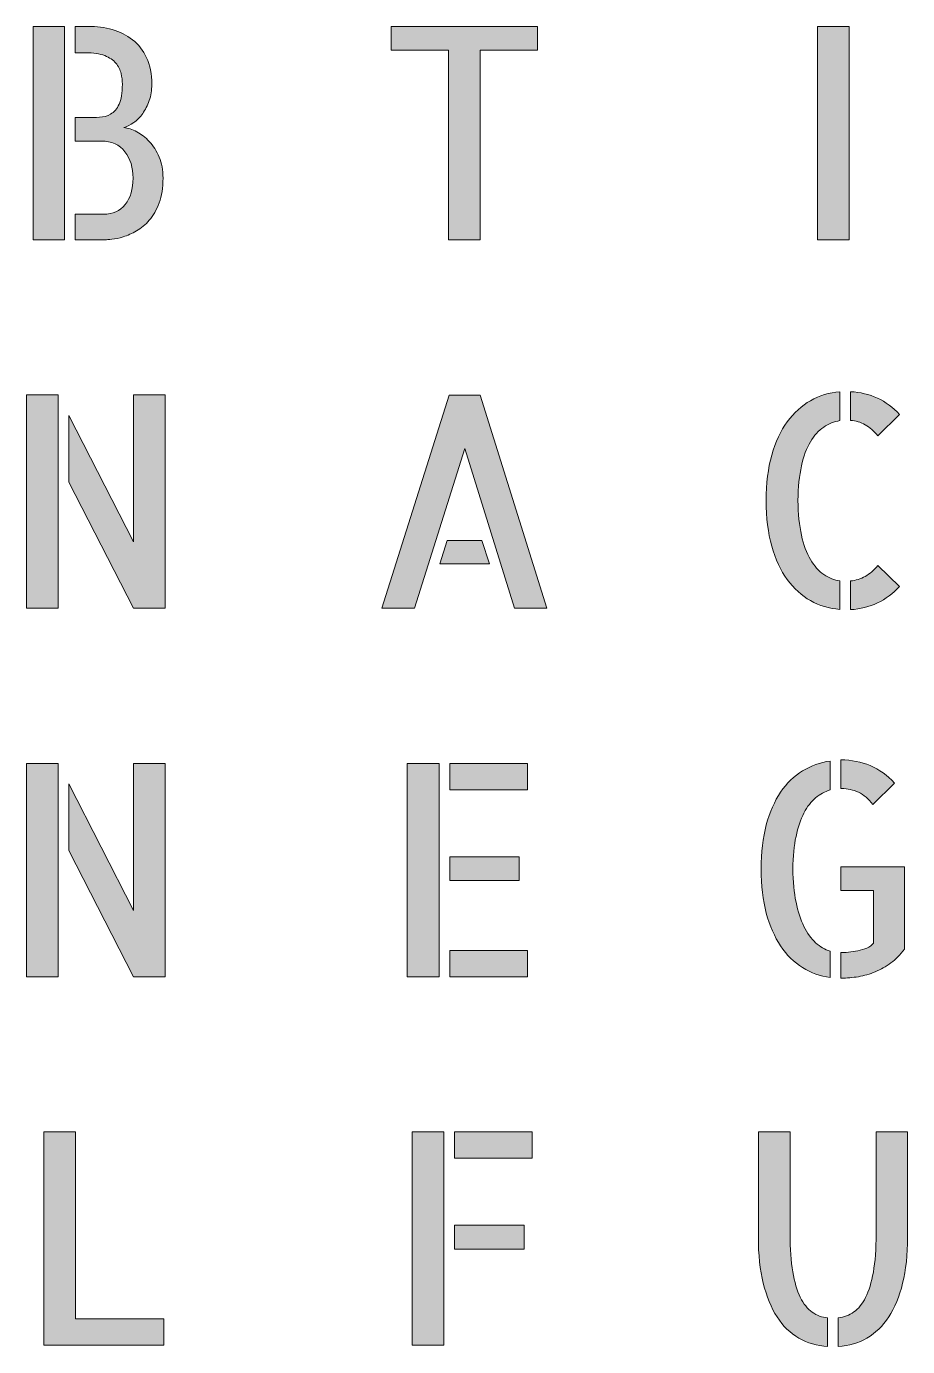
# Model space of a CAD drawing. Header units: millimetres. Extents: x 5 to 145, y -147 to -4.
# Drawn here: x 71.9 to 111.7, y -146.8 to -87.1 of the extents above; entities that cross this region are included whole.
import ezdxf

# ---------------------------------------------------------------- set-up
doc = ezdxf.new("R2010")
doc.units = ezdxf.units.MM
doc.header["$MEASUREMENT"] = 0
doc.layers.add('NL', color=7, linetype='Continuous', lineweight=0)

# ---------------------------------------------------------------- blocks, each defined once
blk = doc.blocks.new('Block_49')
at = {"layer": 'NL', "true_color": 0x1d1d1b, "transparency": 33554687}
h = blk.add_hatch(color=250, dxfattribs=at)
h.dxf.hatch_style = 2
edge = h.paths.add_edge_path()
edge.add_spline(control_points=[(76.278, -91.673), (76.458, -91.699), (76.65, -91.764), (76.855, -91.869), (77.059, -91.974), (77.249, -92.122), (77.425, -92.314), (77.602, -92.506), (77.749, -92.74), (77.867, -93.014), (77.985, -93.289), (78.044, -93.606), (78.044, -93.964), (78.044, -94.4), (77.985, -94.775), (77.867, -95.089), (77.749, -95.404), (77.602, -95.663), (77.425, -95.868), (77.249, -96.073), (77.056, -96.235), (76.849, -96.353), (76.641, -96.471), (76.44, -96.56), (76.248, -96.621), (76.056, -96.682), (75.885, -96.719), (75.736, -96.732), (75.587, -96.746), (75.489, -96.752), (75.441, -96.752), (75.441, -96.752), (74.076, -96.752), (74.076, -96.752), (74.076, -96.752), (74.076, -95.6), (74.076, -95.6), (74.076, -95.6), (75.359, -95.6), (75.359, -95.6), (75.775, -95.6), (76.101, -95.452), (76.336, -95.155), (76.572, -94.858), (76.69, -94.461), (76.69, -93.964), (76.69, -93.492), (76.568, -93.095), (76.325, -92.772), (76.081, -92.449), (75.724, -92.288), (75.253, -92.288), (75.253, -92.288), (74.076, -92.288), (74.076, -92.288), (74.076, -92.288), (74.076, -91.228), (74.076, -91.228), (74.076, -91.228), (74.641, -91.228), (74.641, -91.228), (74.813, -91.228), (74.99, -91.223), (75.171, -91.214), (75.351, -91.206), (75.52, -91.158), (75.677, -91.07), (75.834, -90.983), (75.962, -90.835), (76.06, -90.625), (76.158, -90.416), (76.207, -90.115), (76.207, -89.722), (76.207, -89.565), (76.187, -89.401), (76.148, -89.231), (76.109, -89.061), (76.03, -88.906), (75.913, -88.766), (75.795, -88.627), (75.626, -88.513), (75.406, -88.426), (75.186, -88.339), (74.896, -88.295), (74.535, -88.295), (74.535, -88.295), (74.076, -88.295), (74.076, -88.295), (74.076, -88.295), (74.076, -87.104), (74.076, -87.104), (74.076, -87.104), (74.676, -87.104), (74.676, -87.104), (75.045, -87.104), (75.402, -87.152), (75.748, -87.248), (76.093, -87.344), (76.399, -87.496), (76.666, -87.706), (76.933, -87.915), (77.145, -88.188), (77.302, -88.524), (77.459, -88.86), (77.537, -89.259), (77.537, -89.722), (77.537, -89.992), (77.498, -90.239), (77.42, -90.462), (77.341, -90.684), (77.243, -90.879), (77.125, -91.044), (77.008, -91.21), (76.872, -91.347), (76.719, -91.457), (76.566, -91.566), (76.419, -91.638), (76.278, -91.673)], knot_values=[0, 0, 0, 0, 1, 1, 1, 2, 2, 2, 3, 3, 3, 4, 4, 4, 5, 5, 5, 6, 6, 6, 7, 7, 7, 8, 8, 8, 9, 9, 9, 10, 10, 10, 11, 11, 11, 12, 12, 12, 13, 13, 13, 14, 14, 14, 15, 15, 15, 16, 16, 16, 17, 17, 17, 18, 18, 18, 19, 19, 19, 20, 20, 20, 21, 21, 21, 22, 22, 22, 23, 23, 23, 24, 24, 24, 25, 25, 25, 26, 26, 26, 27, 27, 27, 28, 28, 28, 29, 29, 29, 30, 30, 30, 31, 31, 31, 32, 32, 32, 33, 33, 33, 34, 34, 34, 35, 35, 35, 36, 36, 36, 37, 37, 37, 38, 38, 38, 39, 39, 39, 39], degree=3, periodic=0)
edge = h.paths.add_edge_path()
edge.add_spline(control_points=[(72.18, -87.104), (72.18, -87.104), (73.593, -87.104), (73.593, -87.104), (73.593, -87.104), (73.593, -96.752), (73.593, -96.752), (73.593, -96.752), (72.18, -96.752), (72.18, -96.752), (72.18, -96.752), (72.18, -87.104), (72.18, -87.104)], knot_values=[0, 0, 0, 0, 1, 1, 1, 2, 2, 2, 3, 3, 3, 4, 4, 4, 4], degree=3, periodic=0)
at = {"layer": 'NL'}
for points, knots in [([(72.18, -87.104), (72.18, -87.104), (73.593, -87.104), (73.593, -87.104), (73.593, -87.104), (73.593, -96.752), (73.593, -96.752), (73.593, -96.752), (72.18, -96.752), (72.18, -96.752), (72.18, -96.752), (72.18, -87.104), (72.18, -87.104)], [0, 0, 0, 0, 1, 1, 1, 2, 2, 2, 3, 3, 3, 4, 4, 4, 4]), ([(76.278, -91.673), (76.458, -91.699), (76.65, -91.764), (76.855, -91.869), (77.059, -91.974), (77.249, -92.122), (77.425, -92.314), (77.602, -92.506), (77.749, -92.74), (77.867, -93.014), (77.985, -93.289), (78.044, -93.606), (78.044, -93.964), (78.044, -94.4), (77.985, -94.775), (77.867, -95.089), (77.749, -95.404), (77.602, -95.663), (77.425, -95.868), (77.249, -96.073), (77.056, -96.235), (76.849, -96.353), (76.641, -96.471), (76.44, -96.56), (76.248, -96.621), (76.056, -96.682), (75.885, -96.719), (75.736, -96.732), (75.587, -96.746), (75.489, -96.752), (75.441, -96.752), (75.441, -96.752), (74.076, -96.752), (74.076, -96.752), (74.076, -96.752), (74.076, -95.6), (74.076, -95.6), (74.076, -95.6), (75.359, -95.6), (75.359, -95.6), (75.775, -95.6), (76.101, -95.452), (76.336, -95.155), (76.572, -94.858), (76.69, -94.461), (76.69, -93.964), (76.69, -93.492), (76.568, -93.095), (76.325, -92.772), (76.081, -92.449), (75.724, -92.288), (75.253, -92.288), (75.253, -92.288), (74.076, -92.288), (74.076, -92.288), (74.076, -92.288), (74.076, -91.228), (74.076, -91.228), (74.076, -91.228), (74.641, -91.228), (74.641, -91.228), (74.813, -91.228), (74.99, -91.223), (75.171, -91.214), (75.351, -91.206), (75.52, -91.158), (75.677, -91.07), (75.834, -90.983), (75.962, -90.835), (76.06, -90.625), (76.158, -90.416), (76.207, -90.115), (76.207, -89.722), (76.207, -89.565), (76.187, -89.401), (76.148, -89.231), (76.109, -89.061), (76.03, -88.906), (75.913, -88.766), (75.795, -88.627), (75.626, -88.513), (75.406, -88.426), (75.186, -88.339), (74.896, -88.295), (74.535, -88.295), (74.535, -88.295), (74.076, -88.295), (74.076, -88.295), (74.076, -88.295), (74.076, -87.104), (74.076, -87.104), (74.076, -87.104), (74.676, -87.104), (74.676, -87.104), (75.045, -87.104), (75.402, -87.152), (75.748, -87.248), (76.093, -87.344), (76.399, -87.496), (76.666, -87.706), (76.933, -87.915), (77.145, -88.188), (77.302, -88.524), (77.459, -88.86), (77.537, -89.259), (77.537, -89.722), (77.537, -89.992), (77.498, -90.239), (77.42, -90.462), (77.341, -90.684), (77.243, -90.879), (77.125, -91.044), (77.008, -91.21), (76.872, -91.347), (76.719, -91.457), (76.566, -91.566), (76.419, -91.638), (76.278, -91.673)], [0, 0, 0, 0, 1, 1, 1, 2, 2, 2, 3, 3, 3, 4, 4, 4, 5, 5, 5, 6, 6, 6, 7, 7, 7, 8, 8, 8, 9, 9, 9, 10, 10, 10, 11, 11, 11, 12, 12, 12, 13, 13, 13, 14, 14, 14, 15, 15, 15, 16, 16, 16, 17, 17, 17, 18, 18, 18, 19, 19, 19, 20, 20, 20, 21, 21, 21, 22, 22, 22, 23, 23, 23, 24, 24, 24, 25, 25, 25, 26, 26, 26, 27, 27, 27, 28, 28, 28, 29, 29, 29, 30, 30, 30, 31, 31, 31, 32, 32, 32, 33, 33, 33, 34, 34, 34, 35, 35, 35, 36, 36, 36, 37, 37, 37, 38, 38, 38, 39, 39, 39, 39])]:
    blk.add_open_spline(points, degree=3, knots=knots, dxfattribs=at)
blk = doc.blocks.new('Block_50')
at = {"layer": 'NL', "true_color": 0x1d1d1b, "transparency": 33554687}
h = blk.add_hatch(color=250, dxfattribs=at)
h.dxf.hatch_style = 2
edge = h.paths.add_edge_path()
edge.add_spline(control_points=[(94.97, -87.104), (94.97, -87.104), (94.97, -88.177), (94.97, -88.177), (94.97, -88.177), (92.379, -88.177), (92.379, -88.177), (92.379, -88.177), (92.379, -96.752), (92.379, -96.752), (92.379, -96.752), (90.954, -96.752), (90.954, -96.752), (90.954, -96.752), (90.954, -88.177), (90.954, -88.177), (90.954, -88.177), (88.364, -88.177), (88.364, -88.177), (88.364, -88.177), (88.364, -87.104), (88.364, -87.104), (88.364, -87.104), (94.97, -87.104), (94.97, -87.104)], knot_values=[0, 0, 0, 0, 1, 1, 1, 2, 2, 2, 3, 3, 3, 4, 4, 4, 5, 5, 5, 6, 6, 6, 7, 7, 7, 8, 8, 8, 8], degree=3, periodic=0)
at = {"layer": 'NL'}
blk.add_open_spline([(94.97, -87.104), (94.97, -87.104), (94.97, -88.177), (94.97, -88.177), (94.97, -88.177), (92.379, -88.177), (92.379, -88.177), (92.379, -88.177), (92.379, -96.752), (92.379, -96.752), (92.379, -96.752), (90.954, -96.752), (90.954, -96.752), (90.954, -96.752), (90.954, -88.177), (90.954, -88.177), (90.954, -88.177), (88.364, -88.177), (88.364, -88.177), (88.364, -88.177), (88.364, -87.104), (88.364, -87.104), (88.364, -87.104), (94.97, -87.104), (94.97, -87.104)], degree=3, knots=[0, 0, 0, 0, 1, 1, 1, 2, 2, 2, 3, 3, 3, 4, 4, 4, 5, 5, 5, 6, 6, 6, 7, 7, 7, 8, 8, 8, 8], dxfattribs=at)
blk = doc.blocks.new('Block_51')
at = {"layer": 'NL', "true_color": 0x1d1d1b, "transparency": 33554687}
h = blk.add_hatch(color=250, dxfattribs=at)
h.dxf.hatch_style = 2
edge = h.paths.add_edge_path()
edge.add_spline(control_points=[(109.063, -96.752), (109.063, -96.752), (107.627, -96.752), (107.627, -96.752), (107.627, -96.752), (107.627, -87.104), (107.627, -87.104), (107.627, -87.104), (109.063, -87.104), (109.063, -87.104), (109.063, -87.104), (109.063, -96.752), (109.063, -96.752)], knot_values=[0, 0, 0, 0, 1, 1, 1, 2, 2, 2, 3, 3, 3, 4, 4, 4, 4], degree=3, periodic=0)
at = {"layer": 'NL'}
blk.add_open_spline([(109.063, -96.752), (109.063, -96.752), (107.627, -96.752), (107.627, -96.752), (107.627, -96.752), (107.627, -87.104), (107.627, -87.104), (107.627, -87.104), (109.063, -87.104), (109.063, -87.104), (109.063, -87.104), (109.063, -96.752), (109.063, -96.752)], degree=3, knots=[0, 0, 0, 0, 1, 1, 1, 2, 2, 2, 3, 3, 3, 4, 4, 4, 4], dxfattribs=at)
blk = doc.blocks.new('Block_58')
at = {"layer": 'NL', "true_color": 0x1d1d1b, "transparency": 33554687}
h = blk.add_hatch(color=250, dxfattribs=at)
h.dxf.hatch_style = 2
edge = h.paths.add_edge_path()
edge.add_spline(control_points=[(76.707, -103.77), (76.707, -103.77), (78.144, -103.77), (78.144, -103.77), (78.144, -103.77), (78.144, -113.418), (78.144, -113.418), (78.144, -113.418), (76.707, -113.418), (76.707, -113.418), (76.707, -113.418), (73.787, -107.711), (73.787, -107.711), (73.787, -107.711), (73.787, -104.7), (73.787, -104.7), (73.787, -104.7), (76.707, -110.42), (76.707, -110.42), (76.707, -110.42), (76.707, -103.77), (76.707, -103.77)], knot_values=[0, 0, 0, 0, 1, 1, 1, 2, 2, 2, 3, 3, 3, 4, 4, 4, 5, 5, 5, 6, 6, 6, 7, 7, 7, 7], degree=3, periodic=0)
edge = h.paths.add_edge_path()
edge.add_spline(control_points=[(71.868, -113.418), (71.868, -113.418), (71.868, -103.77), (71.868, -103.77), (71.868, -103.77), (73.305, -103.77), (73.305, -103.77), (73.305, -103.77), (73.305, -113.418), (73.305, -113.418), (73.305, -113.418), (71.868, -113.418), (71.868, -113.418)], knot_values=[0, 0, 0, 0, 1, 1, 1, 2, 2, 2, 3, 3, 3, 4, 4, 4, 4], degree=3, periodic=0)
at = {"layer": 'NL'}
for points, knots in [([(71.868, -113.418), (71.868, -113.418), (71.868, -103.77), (71.868, -103.77), (71.868, -103.77), (73.305, -103.77), (73.305, -103.77), (73.305, -103.77), (73.305, -113.418), (73.305, -113.418), (73.305, -113.418), (71.868, -113.418), (71.868, -113.418)], [0, 0, 0, 0, 1, 1, 1, 2, 2, 2, 3, 3, 3, 4, 4, 4, 4]), ([(76.707, -103.77), (76.707, -103.77), (78.144, -103.77), (78.144, -103.77), (78.144, -103.77), (78.144, -113.418), (78.144, -113.418), (78.144, -113.418), (76.707, -113.418), (76.707, -113.418), (76.707, -113.418), (73.787, -107.711), (73.787, -107.711), (73.787, -107.711), (73.787, -104.7), (73.787, -104.7), (73.787, -104.7), (76.707, -110.42), (76.707, -110.42), (76.707, -110.42), (76.707, -103.77), (76.707, -103.77)], [0, 0, 0, 0, 1, 1, 1, 2, 2, 2, 3, 3, 3, 4, 4, 4, 5, 5, 5, 6, 6, 6, 7, 7, 7, 7])]:
    blk.add_open_spline(points, degree=3, knots=knots, dxfattribs=at)
blk = doc.blocks.new('Block_59')
at = {"layer": 'NL', "true_color": 0x1d1d1b, "transparency": 33554687}
h = blk.add_hatch(color=250, dxfattribs=at)
h.dxf.hatch_style = 2
edge = h.paths.add_edge_path()
edge.add_spline(control_points=[(92.462, -110.355), (92.462, -110.355), (92.803, -111.415), (92.803, -111.415), (92.803, -111.415), (90.554, -111.415), (90.554, -111.415), (90.554, -111.415), (90.884, -110.355), (90.884, -110.355), (90.884, -110.355), (92.462, -110.355), (92.462, -110.355)], knot_values=[0, 0, 0, 0, 1, 1, 1, 2, 2, 2, 3, 3, 3, 4, 4, 4, 4], degree=3, periodic=0)
edge = h.paths.add_edge_path()
edge.add_spline(control_points=[(95.393, -113.418), (95.393, -113.418), (93.933, -113.418), (93.933, -113.418), (93.933, -113.418), (91.684, -106.192), (91.684, -106.192), (91.684, -106.192), (89.412, -113.418), (89.412, -113.418), (89.412, -113.418), (87.94, -113.418), (87.94, -113.418), (87.94, -113.418), (90.978, -103.783), (90.978, -103.783), (90.978, -103.783), (92.379, -103.783), (92.379, -103.783), (92.379, -103.783), (95.393, -113.418), (95.393, -113.418)], knot_values=[0, 0, 0, 0, 1, 1, 1, 2, 2, 2, 3, 3, 3, 4, 4, 4, 5, 5, 5, 6, 6, 6, 7, 7, 7, 7], degree=3, periodic=0)
at = {"layer": 'NL'}
for points, knots in [([(95.393, -113.418), (95.393, -113.418), (93.933, -113.418), (93.933, -113.418), (93.933, -113.418), (91.684, -106.192), (91.684, -106.192), (91.684, -106.192), (89.412, -113.418), (89.412, -113.418), (89.412, -113.418), (87.94, -113.418), (87.94, -113.418), (87.94, -113.418), (90.978, -103.783), (90.978, -103.783), (90.978, -103.783), (92.379, -103.783), (92.379, -103.783), (92.379, -103.783), (95.393, -113.418), (95.393, -113.418)], [0, 0, 0, 0, 1, 1, 1, 2, 2, 2, 3, 3, 3, 4, 4, 4, 5, 5, 5, 6, 6, 6, 7, 7, 7, 7]), ([(92.462, -110.355), (92.462, -110.355), (92.803, -111.415), (92.803, -111.415), (92.803, -111.415), (90.554, -111.415), (90.554, -111.415), (90.554, -111.415), (90.884, -110.355), (90.884, -110.355), (90.884, -110.355), (92.462, -110.355), (92.462, -110.355)], [0, 0, 0, 0, 1, 1, 1, 2, 2, 2, 3, 3, 3, 4, 4, 4, 4])]:
    blk.add_open_spline(points, degree=3, knots=knots, dxfattribs=at)
blk = doc.blocks.new('Block_60')
at = {"layer": 'NL', "true_color": 0x1d1d1b, "transparency": 33554687}
h = blk.add_hatch(color=250, dxfattribs=at)
h.dxf.hatch_style = 2
edge = h.paths.add_edge_path()
edge.add_spline(control_points=[(109.128, -112.188), (109.364, -112.162), (109.585, -112.092), (109.793, -111.978), (110.001, -111.865), (110.192, -111.699), (110.364, -111.481), (110.364, -111.481), (111.342, -112.437), (111.342, -112.437), (111.043, -112.759), (110.71, -113.008), (110.341, -113.183), (109.972, -113.357), (109.568, -113.458), (109.128, -113.484), (109.128, -113.484), (109.128, -112.188), (109.128, -112.188)], knot_values=[0, 0, 0, 0, 1, 1, 1, 2, 2, 2, 3, 3, 3, 4, 4, 4, 5, 5, 5, 6, 6, 6, 6], degree=3, periodic=0)
edge = h.paths.add_edge_path()
edge.add_spline(control_points=[(110.364, -105.629), (110.184, -105.402), (109.992, -105.232), (109.788, -105.118), (109.583, -105.005), (109.364, -104.94), (109.128, -104.922), (109.128, -104.922), (109.128, -103.626), (109.128, -103.626), (110.007, -103.67), (110.745, -104.014), (111.342, -104.66), (111.342, -104.66), (110.364, -105.629), (110.364, -105.629)], knot_values=[0, 0, 0, 0, 1, 1, 1, 2, 2, 2, 3, 3, 3, 4, 4, 4, 5, 5, 5, 5], degree=3, periodic=0)
edge = h.paths.add_edge_path()
edge.add_spline(control_points=[(105.313, -108.548), (105.313, -107.772), (105.398, -107.087), (105.566, -106.493), (105.735, -105.899), (105.968, -105.398), (106.267, -104.988), (106.565, -104.577), (106.916, -104.259), (107.321, -104.032), (107.725, -103.805), (108.166, -103.67), (108.646, -103.626), (108.646, -103.626), (108.646, -104.935), (108.646, -104.935), (108.386, -104.979), (108.143, -105.077), (107.916, -105.23), (107.687, -105.382), (107.487, -105.603), (107.315, -105.891), (107.142, -106.179), (107.007, -106.543), (106.909, -106.984), (106.81, -107.425), (106.757, -107.946), (106.75, -108.548), (106.757, -109.159), (106.81, -109.683), (106.909, -110.119), (107.007, -110.556), (107.142, -110.922), (107.315, -111.219), (107.487, -111.516), (107.69, -111.743), (107.921, -111.9), (108.153, -112.057), (108.394, -112.153), (108.646, -112.188), (108.646, -112.188), (108.646, -113.471), (108.646, -113.471), (108.166, -113.436), (107.725, -113.305), (107.321, -113.078), (106.916, -112.851), (106.565, -112.533), (106.267, -112.122), (105.968, -111.712), (105.735, -111.208), (105.566, -110.61), (105.398, -110.013), (105.313, -109.325), (105.313, -108.548)], knot_values=[0, 0, 0, 0, 1, 1, 1, 2, 2, 2, 3, 3, 3, 4, 4, 4, 5, 5, 5, 6, 6, 6, 7, 7, 7, 8, 8, 8, 9, 9, 9, 10, 10, 10, 11, 11, 11, 12, 12, 12, 13, 13, 13, 14, 14, 14, 15, 15, 15, 16, 16, 16, 17, 17, 17, 18, 18, 18, 18], degree=3, periodic=0)
at = {"layer": 'NL'}
for points, knots in [([(105.313, -108.548), (105.313, -107.772), (105.398, -107.087), (105.566, -106.493), (105.735, -105.899), (105.968, -105.398), (106.267, -104.988), (106.565, -104.577), (106.916, -104.259), (107.321, -104.032), (107.725, -103.805), (108.166, -103.67), (108.646, -103.626), (108.646, -103.626), (108.646, -104.935), (108.646, -104.935), (108.386, -104.979), (108.143, -105.077), (107.916, -105.23), (107.687, -105.382), (107.487, -105.603), (107.315, -105.891), (107.142, -106.179), (107.007, -106.543), (106.909, -106.984), (106.81, -107.425), (106.757, -107.946), (106.75, -108.548), (106.757, -109.159), (106.81, -109.683), (106.909, -110.119), (107.007, -110.556), (107.142, -110.922), (107.315, -111.219), (107.487, -111.516), (107.69, -111.743), (107.921, -111.9), (108.153, -112.057), (108.394, -112.153), (108.646, -112.188), (108.646, -112.188), (108.646, -113.471), (108.646, -113.471), (108.166, -113.436), (107.725, -113.305), (107.321, -113.078), (106.916, -112.851), (106.565, -112.533), (106.267, -112.122), (105.968, -111.712), (105.735, -111.208), (105.566, -110.61), (105.398, -110.013), (105.313, -109.325), (105.313, -108.548)], [0, 0, 0, 0, 1, 1, 1, 2, 2, 2, 3, 3, 3, 4, 4, 4, 5, 5, 5, 6, 6, 6, 7, 7, 7, 8, 8, 8, 9, 9, 9, 10, 10, 10, 11, 11, 11, 12, 12, 12, 13, 13, 13, 14, 14, 14, 15, 15, 15, 16, 16, 16, 17, 17, 17, 18, 18, 18, 18]), ([(110.364, -105.629), (110.184, -105.402), (109.992, -105.232), (109.788, -105.118), (109.583, -105.005), (109.364, -104.94), (109.128, -104.922), (109.128, -104.922), (109.128, -103.626), (109.128, -103.626), (110.007, -103.67), (110.745, -104.014), (111.342, -104.66), (111.342, -104.66), (110.364, -105.629), (110.364, -105.629)], [0, 0, 0, 0, 1, 1, 1, 2, 2, 2, 3, 3, 3, 4, 4, 4, 5, 5, 5, 5]), ([(109.128, -112.188), (109.364, -112.162), (109.585, -112.092), (109.793, -111.978), (110.001, -111.865), (110.192, -111.699), (110.364, -111.481), (110.364, -111.481), (111.342, -112.437), (111.342, -112.437), (111.043, -112.759), (110.71, -113.008), (110.341, -113.183), (109.972, -113.357), (109.568, -113.458), (109.128, -113.484), (109.128, -113.484), (109.128, -112.188), (109.128, -112.188)], [0, 0, 0, 0, 1, 1, 1, 2, 2, 2, 3, 3, 3, 4, 4, 4, 5, 5, 5, 6, 6, 6, 6])]:
    blk.add_open_spline(points, degree=3, knots=knots, dxfattribs=at)
blk = doc.blocks.new('Block_67')
at = {"layer": 'NL', "true_color": 0x1d1d1b, "transparency": 33554687}
h = blk.add_hatch(color=250, dxfattribs=at)
h.dxf.hatch_style = 2
edge = h.paths.add_edge_path()
edge.add_spline(control_points=[(76.707, -120.437), (76.707, -120.437), (78.144, -120.437), (78.144, -120.437), (78.144, -120.437), (78.144, -130.085), (78.144, -130.085), (78.144, -130.085), (76.707, -130.085), (76.707, -130.085), (76.707, -130.085), (73.787, -124.377), (73.787, -124.377), (73.787, -124.377), (73.787, -121.366), (73.787, -121.366), (73.787, -121.366), (76.707, -127.087), (76.707, -127.087), (76.707, -127.087), (76.707, -120.437), (76.707, -120.437)], knot_values=[0, 0, 0, 0, 1, 1, 1, 2, 2, 2, 3, 3, 3, 4, 4, 4, 5, 5, 5, 6, 6, 6, 7, 7, 7, 7], degree=3, periodic=0)
edge = h.paths.add_edge_path()
edge.add_spline(control_points=[(71.868, -130.085), (71.868, -130.085), (71.868, -120.437), (71.868, -120.437), (71.868, -120.437), (73.305, -120.437), (73.305, -120.437), (73.305, -120.437), (73.305, -130.085), (73.305, -130.085), (73.305, -130.085), (71.868, -130.085), (71.868, -130.085)], knot_values=[0, 0, 0, 0, 1, 1, 1, 2, 2, 2, 3, 3, 3, 4, 4, 4, 4], degree=3, periodic=0)
at = {"layer": 'NL'}
for points, knots in [([(71.868, -130.085), (71.868, -130.085), (71.868, -120.437), (71.868, -120.437), (71.868, -120.437), (73.305, -120.437), (73.305, -120.437), (73.305, -120.437), (73.305, -130.085), (73.305, -130.085), (73.305, -130.085), (71.868, -130.085), (71.868, -130.085)], [0, 0, 0, 0, 1, 1, 1, 2, 2, 2, 3, 3, 3, 4, 4, 4, 4]), ([(76.707, -120.437), (76.707, -120.437), (78.144, -120.437), (78.144, -120.437), (78.144, -120.437), (78.144, -130.085), (78.144, -130.085), (78.144, -130.085), (76.707, -130.085), (76.707, -130.085), (76.707, -130.085), (73.787, -124.377), (73.787, -124.377), (73.787, -124.377), (73.787, -121.366), (73.787, -121.366), (73.787, -121.366), (76.707, -127.087), (76.707, -127.087), (76.707, -127.087), (76.707, -120.437), (76.707, -120.437)], [0, 0, 0, 0, 1, 1, 1, 2, 2, 2, 3, 3, 3, 4, 4, 4, 5, 5, 5, 6, 6, 6, 7, 7, 7, 7])]:
    blk.add_open_spline(points, degree=3, knots=knots, dxfattribs=at)
blk = doc.blocks.new('Block_68')
at = {"layer": 'NL', "true_color": 0x1d1d1b, "transparency": 33554687}
h = blk.add_hatch(color=250, dxfattribs=at)
h.dxf.hatch_style = 2
edge = h.paths.add_edge_path()
edge.add_spline(control_points=[(91.007, -128.894), (91.007, -128.894), (94.516, -128.894), (94.516, -128.894), (94.516, -128.894), (94.516, -130.085), (94.516, -130.085), (94.516, -130.085), (91.007, -130.085), (91.007, -130.085), (91.007, -130.085), (91.007, -128.894), (91.007, -128.894)], knot_values=[0, 0, 0, 0, 1, 1, 1, 2, 2, 2, 3, 3, 3, 4, 4, 4, 4], degree=3, periodic=0)
edge = h.paths.add_edge_path()
edge.add_spline(control_points=[(94.151, -125.739), (94.151, -125.739), (91.007, -125.739), (91.007, -125.739), (91.007, -125.739), (91.007, -124.665), (91.007, -124.665), (91.007, -124.665), (94.151, -124.665), (94.151, -124.665), (94.151, -124.665), (94.151, -125.739), (94.151, -125.739)], knot_values=[0, 0, 0, 0, 1, 1, 1, 2, 2, 2, 3, 3, 3, 4, 4, 4, 4], degree=3, periodic=0)
edge = h.paths.add_edge_path()
edge.add_spline(control_points=[(94.516, -120.437), (94.516, -120.437), (94.516, -121.628), (94.516, -121.628), (94.516, -121.628), (91.007, -121.628), (91.007, -121.628), (91.007, -121.628), (91.007, -120.437), (91.007, -120.437), (91.007, -120.437), (94.516, -120.437), (94.516, -120.437)], knot_values=[0, 0, 0, 0, 1, 1, 1, 2, 2, 2, 3, 3, 3, 4, 4, 4, 4], degree=3, periodic=0)
edge = h.paths.add_edge_path()
edge.add_spline(control_points=[(89.088, -120.437), (89.088, -120.437), (90.525, -120.437), (90.525, -120.437), (90.525, -120.437), (90.525, -130.085), (90.525, -130.085), (90.525, -130.085), (89.088, -130.085), (89.088, -130.085), (89.088, -130.085), (89.088, -120.437), (89.088, -120.437)], knot_values=[0, 0, 0, 0, 1, 1, 1, 2, 2, 2, 3, 3, 3, 4, 4, 4, 4], degree=3, periodic=0)
at = {"layer": 'NL'}
for points in [[(89.088, -120.437), (89.088, -120.437), (90.525, -120.437), (90.525, -120.437), (90.525, -120.437), (90.525, -130.085), (90.525, -130.085), (90.525, -130.085), (89.088, -130.085), (89.088, -130.085), (89.088, -130.085), (89.088, -120.437), (89.088, -120.437)], [(94.516, -120.437), (94.516, -120.437), (94.516, -121.628), (94.516, -121.628), (94.516, -121.628), (91.007, -121.628), (91.007, -121.628), (91.007, -121.628), (91.007, -120.437), (91.007, -120.437), (91.007, -120.437), (94.516, -120.437), (94.516, -120.437)], [(94.151, -125.739), (94.151, -125.739), (91.007, -125.739), (91.007, -125.739), (91.007, -125.739), (91.007, -124.665), (91.007, -124.665), (91.007, -124.665), (94.151, -124.665), (94.151, -124.665), (94.151, -124.665), (94.151, -125.739), (94.151, -125.739)], [(91.007, -128.894), (91.007, -128.894), (94.516, -128.894), (94.516, -128.894), (94.516, -128.894), (94.516, -130.085), (94.516, -130.085), (94.516, -130.085), (91.007, -130.085), (91.007, -130.085), (91.007, -130.085), (91.007, -128.894), (91.007, -128.894)]]:
    blk.add_open_spline(points, degree=3, knots=[0, 0, 0, 0, 1, 1, 1, 2, 2, 2, 3, 3, 3, 4, 4, 4, 4], dxfattribs=at)
blk = doc.blocks.new('Block_69')
at = {"layer": 'NL', "true_color": 0x1d1d1b, "transparency": 33554687}
h = blk.add_hatch(color=250, dxfattribs=at)
h.dxf.hatch_style = 2
edge = h.paths.add_edge_path()
edge.add_spline(control_points=[(111.56, -125.11), (111.56, -125.11), (111.56, -128.841), (111.56, -128.841), (111.379, -129.095), (111.177, -129.302), (110.953, -129.463), (110.73, -129.625), (110.494, -129.758), (110.247, -129.863), (109.999, -129.967), (109.745, -130.041), (109.482, -130.085), (109.218, -130.128), (108.958, -130.151), (108.699, -130.151), (108.699, -130.151), (108.687, -130.151), (108.687, -130.151), (108.687, -130.151), (108.687, -128.998), (108.687, -128.998), (108.781, -128.998), (108.897, -128.992), (109.034, -128.979), (109.171, -128.966), (109.313, -128.944), (109.458, -128.913), (109.603, -128.883), (109.741, -128.841), (109.87, -128.789), (109.999, -128.737), (110.096, -128.663), (110.159, -128.566), (110.159, -128.566), (110.159, -126.184), (110.159, -126.184), (110.159, -126.184), (108.687, -126.184), (108.687, -126.184), (108.687, -126.184), (108.687, -125.11), (108.687, -125.11), (108.687, -125.11), (111.56, -125.11), (111.56, -125.11)], knot_values=[0, 0, 0, 0, 1, 1, 1, 2, 2, 2, 3, 3, 3, 4, 4, 4, 5, 5, 5, 6, 6, 6, 7, 7, 7, 8, 8, 8, 9, 9, 9, 10, 10, 10, 11, 11, 11, 12, 12, 12, 13, 13, 13, 14, 14, 14, 15, 15, 15, 15], degree=3, periodic=0)
edge = h.paths.add_edge_path()
edge.add_spline(control_points=[(110.135, -122.296), (109.947, -122.043), (109.731, -121.859), (109.488, -121.746), (109.244, -121.633), (108.993, -121.576), (108.734, -121.576), (108.734, -121.576), (108.687, -121.576), (108.687, -121.576), (108.687, -121.576), (108.687, -120.28), (108.687, -120.28), (108.687, -120.28), (108.699, -120.28), (108.699, -120.28), (109.17, -120.28), (109.609, -120.367), (110.017, -120.541), (110.425, -120.716), (110.79, -120.978), (111.112, -121.327), (111.112, -121.327), (110.135, -122.296), (110.135, -122.296)], knot_values=[0, 0, 0, 0, 1, 1, 1, 2, 2, 2, 3, 3, 3, 4, 4, 4, 5, 5, 5, 6, 6, 6, 7, 7, 7, 8, 8, 8, 8], degree=3, periodic=0)
edge = h.paths.add_edge_path()
edge.add_spline(control_points=[(105.084, -125.215), (105.084, -124.464), (105.162, -123.799), (105.319, -123.219), (105.476, -122.638), (105.692, -122.145), (105.967, -121.739), (106.242, -121.334), (106.571, -121.013), (106.956, -120.777), (107.341, -120.541), (107.757, -120.393), (108.204, -120.332), (108.204, -120.332), (108.204, -121.641), (108.204, -121.641), (107.969, -121.711), (107.751, -121.829), (107.55, -121.995), (107.35, -122.16), (107.174, -122.389), (107.021, -122.682), (106.868, -122.974), (106.748, -123.328), (106.662, -123.742), (106.575, -124.157), (106.528, -124.648), (106.52, -125.215), (106.528, -125.783), (106.575, -126.28), (106.662, -126.708), (106.748, -127.135), (106.868, -127.504), (107.021, -127.814), (107.174, -128.123), (107.35, -128.37), (107.55, -128.553), (107.751, -128.737), (107.969, -128.863), (108.204, -128.933), (108.204, -128.933), (108.204, -130.124), (108.204, -130.124), (107.757, -130.063), (107.341, -129.913), (106.956, -129.673), (106.571, -129.433), (106.242, -129.108), (105.967, -128.697), (105.692, -128.287), (105.476, -127.792), (105.319, -127.212), (105.162, -126.631), (105.084, -125.966), (105.084, -125.215)], knot_values=[0, 0, 0, 0, 1, 1, 1, 2, 2, 2, 3, 3, 3, 4, 4, 4, 5, 5, 5, 6, 6, 6, 7, 7, 7, 8, 8, 8, 9, 9, 9, 10, 10, 10, 11, 11, 11, 12, 12, 12, 13, 13, 13, 14, 14, 14, 15, 15, 15, 16, 16, 16, 17, 17, 17, 18, 18, 18, 18], degree=3, periodic=0)
at = {"layer": 'NL'}
for points, knots in [([(105.084, -125.215), (105.084, -124.464), (105.162, -123.799), (105.319, -123.219), (105.476, -122.638), (105.692, -122.145), (105.967, -121.739), (106.242, -121.334), (106.571, -121.013), (106.956, -120.777), (107.341, -120.541), (107.757, -120.393), (108.204, -120.332), (108.204, -120.332), (108.204, -121.641), (108.204, -121.641), (107.969, -121.711), (107.751, -121.829), (107.55, -121.995), (107.35, -122.16), (107.174, -122.389), (107.021, -122.682), (106.868, -122.974), (106.748, -123.328), (106.662, -123.742), (106.575, -124.157), (106.528, -124.648), (106.52, -125.215), (106.528, -125.783), (106.575, -126.28), (106.662, -126.708), (106.748, -127.135), (106.868, -127.504), (107.021, -127.814), (107.174, -128.123), (107.35, -128.37), (107.55, -128.553), (107.751, -128.737), (107.969, -128.863), (108.204, -128.933), (108.204, -128.933), (108.204, -130.124), (108.204, -130.124), (107.757, -130.063), (107.341, -129.913), (106.956, -129.673), (106.571, -129.433), (106.242, -129.108), (105.967, -128.697), (105.692, -128.287), (105.476, -127.792), (105.319, -127.212), (105.162, -126.631), (105.084, -125.966), (105.084, -125.215)], [0, 0, 0, 0, 1, 1, 1, 2, 2, 2, 3, 3, 3, 4, 4, 4, 5, 5, 5, 6, 6, 6, 7, 7, 7, 8, 8, 8, 9, 9, 9, 10, 10, 10, 11, 11, 11, 12, 12, 12, 13, 13, 13, 14, 14, 14, 15, 15, 15, 16, 16, 16, 17, 17, 17, 18, 18, 18, 18]), ([(110.135, -122.296), (109.947, -122.043), (109.731, -121.859), (109.488, -121.746), (109.244, -121.633), (108.993, -121.576), (108.734, -121.576), (108.734, -121.576), (108.687, -121.576), (108.687, -121.576), (108.687, -121.576), (108.687, -120.28), (108.687, -120.28), (108.687, -120.28), (108.699, -120.28), (108.699, -120.28), (109.17, -120.28), (109.609, -120.367), (110.017, -120.541), (110.425, -120.716), (110.79, -120.978), (111.112, -121.327), (111.112, -121.327), (110.135, -122.296), (110.135, -122.296)], [0, 0, 0, 0, 1, 1, 1, 2, 2, 2, 3, 3, 3, 4, 4, 4, 5, 5, 5, 6, 6, 6, 7, 7, 7, 8, 8, 8, 8]), ([(111.56, -125.11), (111.56, -125.11), (111.56, -128.841), (111.56, -128.841), (111.379, -129.095), (111.177, -129.302), (110.953, -129.463), (110.73, -129.625), (110.494, -129.758), (110.247, -129.863), (109.999, -129.967), (109.745, -130.041), (109.482, -130.085), (109.218, -130.128), (108.958, -130.151), (108.699, -130.151), (108.699, -130.151), (108.687, -130.151), (108.687, -130.151), (108.687, -130.151), (108.687, -128.998), (108.687, -128.998), (108.781, -128.998), (108.897, -128.992), (109.034, -128.979), (109.171, -128.966), (109.313, -128.944), (109.458, -128.913), (109.603, -128.883), (109.741, -128.841), (109.87, -128.789), (109.999, -128.737), (110.096, -128.663), (110.159, -128.566), (110.159, -128.566), (110.159, -126.184), (110.159, -126.184), (110.159, -126.184), (108.687, -126.184), (108.687, -126.184), (108.687, -126.184), (108.687, -125.11), (108.687, -125.11), (108.687, -125.11), (111.56, -125.11), (111.56, -125.11)], [0, 0, 0, 0, 1, 1, 1, 2, 2, 2, 3, 3, 3, 4, 4, 4, 5, 5, 5, 6, 6, 6, 7, 7, 7, 8, 8, 8, 9, 9, 9, 10, 10, 10, 11, 11, 11, 12, 12, 12, 13, 13, 13, 14, 14, 14, 15, 15, 15, 15])]:
    blk.add_open_spline(points, degree=3, knots=knots, dxfattribs=at)
blk = doc.blocks.new('Block_76')
at = {"layer": 'NL', "true_color": 0x1d1d1b, "transparency": 33554687}
h = blk.add_hatch(color=250, dxfattribs=at)
h.dxf.hatch_style = 2
edge = h.paths.add_edge_path()
edge.add_spline(control_points=[(74.093, -137.103), (74.093, -137.103), (74.093, -145.56), (74.093, -145.56), (74.093, -145.56), (78.085, -145.56), (78.085, -145.56), (78.085, -145.56), (78.085, -146.751), (78.085, -146.751), (78.085, -146.751), (72.657, -146.751), (72.657, -146.751), (72.657, -146.751), (72.657, -137.103), (72.657, -137.103), (72.657, -137.103), (74.093, -137.103), (74.093, -137.103)], knot_values=[0, 0, 0, 0, 1, 1, 1, 2, 2, 2, 3, 3, 3, 4, 4, 4, 5, 5, 5, 6, 6, 6, 6], degree=3, periodic=0)
at = {"layer": 'NL'}
blk.add_open_spline([(74.093, -137.103), (74.093, -137.103), (74.093, -145.56), (74.093, -145.56), (74.093, -145.56), (78.085, -145.56), (78.085, -145.56), (78.085, -145.56), (78.085, -146.751), (78.085, -146.751), (78.085, -146.751), (72.657, -146.751), (72.657, -146.751), (72.657, -146.751), (72.657, -137.103), (72.657, -137.103), (72.657, -137.103), (74.093, -137.103), (74.093, -137.103)], degree=3, knots=[0, 0, 0, 0, 1, 1, 1, 2, 2, 2, 3, 3, 3, 4, 4, 4, 5, 5, 5, 6, 6, 6, 6], dxfattribs=at)
blk = doc.blocks.new('Block_77')
at = {"layer": 'NL', "true_color": 0x1d1d1b, "transparency": 33554687}
h = blk.add_hatch(color=250, dxfattribs=at)
h.dxf.hatch_style = 2
edge = h.paths.add_edge_path()
edge.add_spline(control_points=[(94.369, -142.405), (94.369, -142.405), (91.225, -142.405), (91.225, -142.405), (91.225, -142.405), (91.225, -141.332), (91.225, -141.332), (91.225, -141.332), (94.369, -141.332), (94.369, -141.332), (94.369, -141.332), (94.369, -142.405), (94.369, -142.405)], knot_values=[0, 0, 0, 0, 1, 1, 1, 2, 2, 2, 3, 3, 3, 4, 4, 4, 4], degree=3, periodic=0)
edge = h.paths.add_edge_path()
edge.add_spline(control_points=[(94.734, -137.103), (94.734, -137.103), (94.734, -138.294), (94.734, -138.294), (94.734, -138.294), (91.225, -138.294), (91.225, -138.294), (91.225, -138.294), (91.225, -137.103), (91.225, -137.103), (91.225, -137.103), (94.734, -137.103), (94.734, -137.103)], knot_values=[0, 0, 0, 0, 1, 1, 1, 2, 2, 2, 3, 3, 3, 4, 4, 4, 4], degree=3, periodic=0)
edge = h.paths.add_edge_path()
edge.add_spline(control_points=[(89.306, -137.103), (89.306, -137.103), (90.742, -137.103), (90.742, -137.103), (90.742, -137.103), (90.742, -146.751), (90.742, -146.751), (90.742, -146.751), (89.306, -146.751), (89.306, -146.751), (89.306, -146.751), (89.306, -137.103), (89.306, -137.103)], knot_values=[0, 0, 0, 0, 1, 1, 1, 2, 2, 2, 3, 3, 3, 4, 4, 4, 4], degree=3, periodic=0)
at = {"layer": 'NL'}
for points in [[(89.306, -137.103), (89.306, -137.103), (90.742, -137.103), (90.742, -137.103), (90.742, -137.103), (90.742, -146.751), (90.742, -146.751), (90.742, -146.751), (89.306, -146.751), (89.306, -146.751), (89.306, -146.751), (89.306, -137.103), (89.306, -137.103)], [(94.734, -137.103), (94.734, -137.103), (94.734, -138.294), (94.734, -138.294), (94.734, -138.294), (91.225, -138.294), (91.225, -138.294), (91.225, -138.294), (91.225, -137.103), (91.225, -137.103), (91.225, -137.103), (94.734, -137.103), (94.734, -137.103)], [(94.369, -142.405), (94.369, -142.405), (91.225, -142.405), (91.225, -142.405), (91.225, -142.405), (91.225, -141.332), (91.225, -141.332), (91.225, -141.332), (94.369, -141.332), (94.369, -141.332), (94.369, -141.332), (94.369, -142.405), (94.369, -142.405)]]:
    blk.add_open_spline(points, degree=3, knots=[0, 0, 0, 0, 1, 1, 1, 2, 2, 2, 3, 3, 3, 4, 4, 4, 4], dxfattribs=at)
blk = doc.blocks.new('Block_78')
at = {"layer": 'NL', "true_color": 0x1d1d1b, "transparency": 33554687}
h = blk.add_hatch(color=250, dxfattribs=at)
h.dxf.hatch_style = 2
edge = h.paths.add_edge_path()
edge.add_spline(control_points=[(111.707, -137.103), (111.707, -137.103), (111.707, -141.881), (111.707, -141.881), (111.707, -142.658), (111.632, -143.348), (111.483, -143.95), (111.334, -144.552), (111.124, -145.061), (110.853, -145.475), (110.582, -145.889), (110.254, -146.208), (109.87, -146.431), (109.485, -146.653), (109.053, -146.782), (108.575, -146.817), (108.575, -146.817), (108.575, -145.521), (108.575, -145.521), (108.834, -145.486), (109.067, -145.396), (109.275, -145.252), (109.483, -145.108), (109.662, -144.888), (109.811, -144.591), (109.96, -144.295), (110.076, -143.913), (110.159, -143.446), (110.241, -142.979), (110.282, -142.405), (110.282, -141.724), (110.282, -141.724), (110.282, -137.103), (110.282, -137.103), (110.282, -137.103), (111.707, -137.103), (111.707, -137.103)], knot_values=[0, 0, 0, 0, 1, 1, 1, 2, 2, 2, 3, 3, 3, 4, 4, 4, 5, 5, 5, 6, 6, 6, 7, 7, 7, 8, 8, 8, 9, 9, 9, 10, 10, 10, 11, 11, 11, 12, 12, 12, 12], degree=3, periodic=0)
edge = h.paths.add_edge_path()
edge.add_spline(control_points=[(106.397, -141.724), (106.397, -142.396), (106.436, -142.966), (106.514, -143.433), (106.593, -143.9), (106.707, -144.284), (106.856, -144.585), (107.005, -144.886), (107.183, -145.111), (107.392, -145.259), (107.599, -145.407), (107.833, -145.495), (108.092, -145.521), (108.092, -145.521), (108.092, -146.817), (108.092, -146.817), (107.613, -146.782), (107.18, -146.653), (106.791, -146.431), (106.402, -146.208), (106.074, -145.889), (105.808, -145.475), (105.541, -145.061), (105.333, -144.552), (105.184, -143.95), (105.035, -143.348), (104.96, -142.658), (104.96, -141.881), (104.96, -141.881), (104.96, -137.103), (104.96, -137.103), (104.96, -137.103), (106.397, -137.103), (106.397, -137.103), (106.397, -137.103), (106.397, -141.724), (106.397, -141.724)], knot_values=[0, 0, 0, 0, 1, 1, 1, 2, 2, 2, 3, 3, 3, 4, 4, 4, 5, 5, 5, 6, 6, 6, 7, 7, 7, 8, 8, 8, 9, 9, 9, 10, 10, 10, 11, 11, 11, 12, 12, 12, 12], degree=3, periodic=0)
at = {"layer": 'NL'}
for points in [[(106.397, -141.724), (106.397, -142.396), (106.436, -142.966), (106.514, -143.433), (106.593, -143.9), (106.707, -144.284), (106.856, -144.585), (107.005, -144.886), (107.183, -145.111), (107.392, -145.259), (107.599, -145.407), (107.833, -145.495), (108.092, -145.521), (108.092, -145.521), (108.092, -146.817), (108.092, -146.817), (107.613, -146.782), (107.18, -146.653), (106.791, -146.431), (106.402, -146.208), (106.074, -145.889), (105.808, -145.475), (105.541, -145.061), (105.333, -144.552), (105.184, -143.95), (105.035, -143.348), (104.96, -142.658), (104.96, -141.881), (104.96, -141.881), (104.96, -137.103), (104.96, -137.103), (104.96, -137.103), (106.397, -137.103), (106.397, -137.103), (106.397, -137.103), (106.397, -141.724), (106.397, -141.724)], [(111.707, -137.103), (111.707, -137.103), (111.707, -141.881), (111.707, -141.881), (111.707, -142.658), (111.632, -143.348), (111.483, -143.95), (111.334, -144.552), (111.124, -145.061), (110.853, -145.475), (110.582, -145.889), (110.254, -146.208), (109.87, -146.431), (109.485, -146.653), (109.053, -146.782), (108.575, -146.817), (108.575, -146.817), (108.575, -145.521), (108.575, -145.521), (108.834, -145.486), (109.067, -145.396), (109.275, -145.252), (109.483, -145.108), (109.662, -144.888), (109.811, -144.591), (109.96, -144.295), (110.076, -143.913), (110.159, -143.446), (110.241, -142.979), (110.282, -142.405), (110.282, -141.724), (110.282, -141.724), (110.282, -137.103), (110.282, -137.103), (110.282, -137.103), (111.707, -137.103), (111.707, -137.103)]]:
    blk.add_open_spline(points, degree=3, knots=[0, 0, 0, 0, 1, 1, 1, 2, 2, 2, 3, 3, 3, 4, 4, 4, 5, 5, 5, 6, 6, 6, 7, 7, 7, 8, 8, 8, 9, 9, 9, 10, 10, 10, 11, 11, 11, 12, 12, 12, 12], dxfattribs=at)

msp = doc.modelspace()

# ---------------------------------------------------------------- block references
at = {"layer": 'NL'}
for name in ['Block_49', 'Block_50', 'Block_51', 'Block_58', 'Block_59', 'Block_60', 'Block_67', 'Block_68', 'Block_69', 'Block_76', 'Block_77', 'Block_78']:
    msp.add_blockref(name, (0, 0), dxfattribs=at)

doc.saveas('drawing.dxf')
